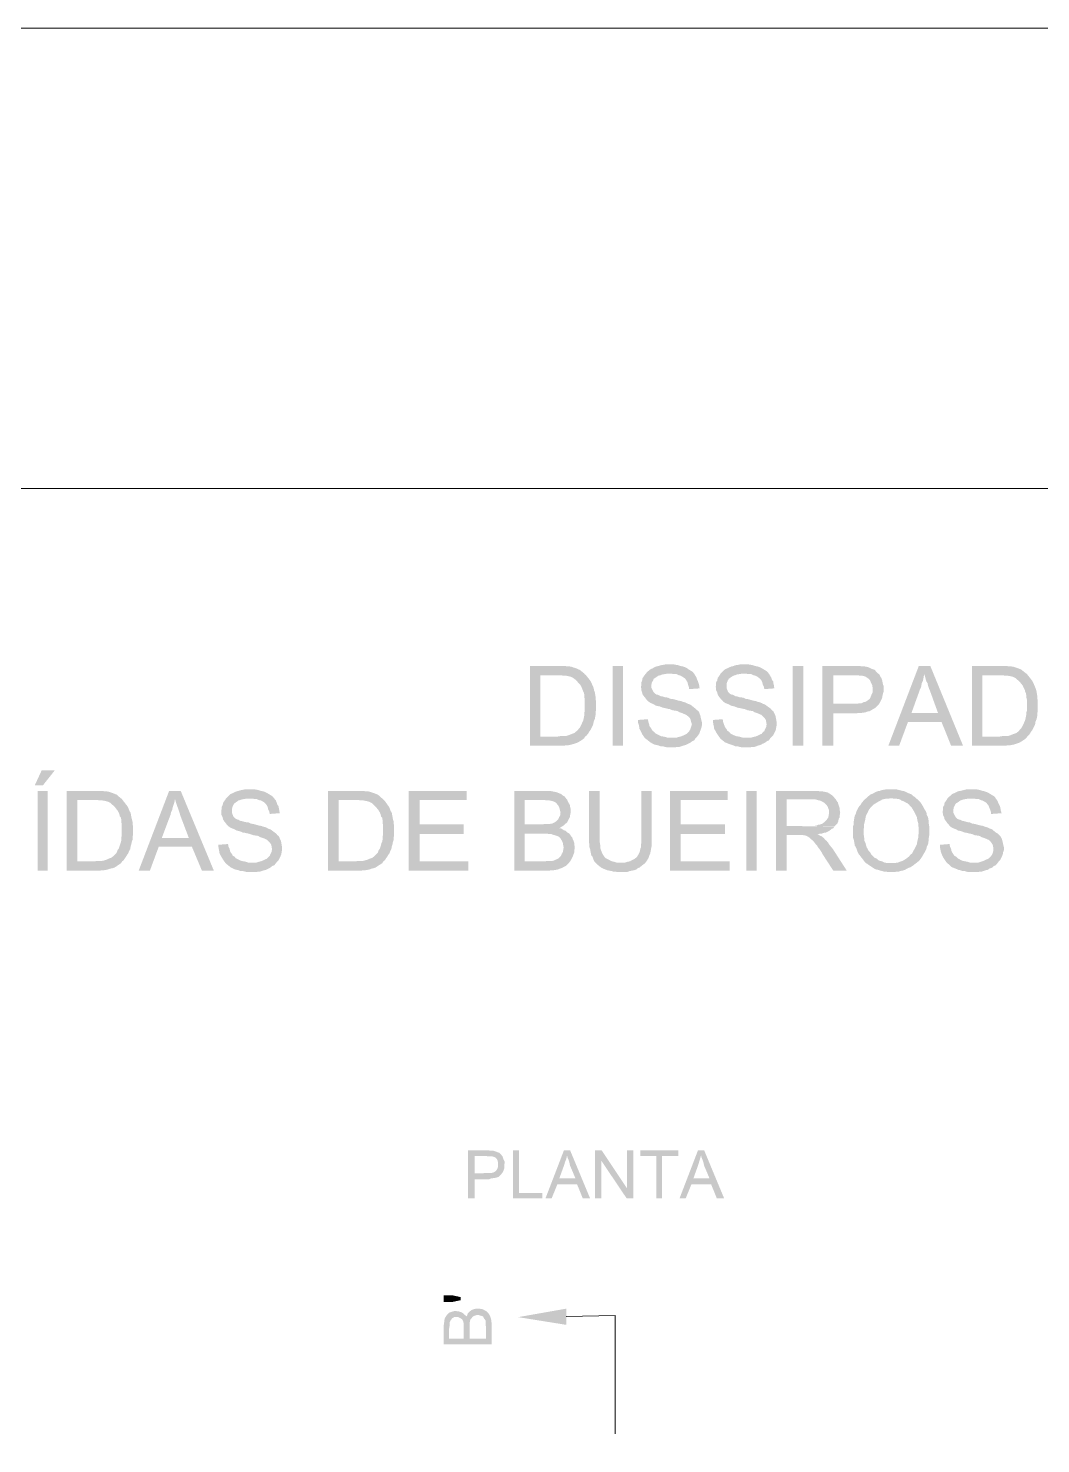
# Model space of a CAD drawing. Header units: feet. Extents: x 203667 to 205527, y 9204857 to 9205156.
# Drawn here: x 204242.97 to 204246.76, y 9205150.84 to 9205156.13 of the extents above; entities that cross this region are included whole.
import ezdxf

# ---------------------------------------------------------------- set-up
doc = ezdxf.new("R2010")
doc.units = ezdxf.units.FT
doc.header["$LTSCALE"] = 0.3
doc.header["$MEASUREMENT"] = 0
doc.layers.add('DRENAGEM a executar', color=242, linetype='Continuous', lineweight=30)

msp = doc.modelspace()

# ---------------------------------------------------------------- hatches: boundary and pattern name
at = {"layer": 'DRENAGEM a executar', "lineweight": 20}
for points in [[(204244.9468, 9205153.7469), (204244.8458, 9205153.7469), (204244.8458, 9205153.4484), (204244.9698, 9205153.4484), (204244.9785, 9205153.4498), (204244.9857, 9205153.4498), (204244.9944, 9205153.4513), (204245.0146, 9205153.457), (204245.0232, 9205153.4599), (204245.0304, 9205153.4642), (204245.0376, 9205153.4686), (204245.0477, 9205153.4758), (204245.0521, 9205153.483), (204244.8847, 9205153.483), (204244.8847, 9205153.7123), (204244.9468, 9205153.7123), (204245.0506, 9205153.7166), (204245.0463, 9205153.721), (204245.0319, 9205153.7325), (204245.0246, 9205153.7354), (204245.0189, 9205153.7383), (204245.0088, 9205153.7412), (204245.0016, 9205153.744), (204244.9929, 9205153.7455), (204244.9857, 9205153.7455), (204244.9771, 9205153.7469), (204244.9583, 9205153.7469)], [(204245.1934, 9205153.4484), (204245.1934, 9205153.7469), (204245.1545, 9205153.7469), (204245.1545, 9205153.4484)], [(204245.3665, 9205153.7527), (204245.3506, 9205153.7527), (204245.3434, 9205153.7512), (204245.3347, 9205153.7498), (204245.3261, 9205153.7469), (204245.3189, 9205153.7455), (204245.3117, 9205153.7426), (204245.3045, 9205153.7383), (204245.2972, 9205153.7354), (204245.29, 9205153.7296), (204245.2843, 9205153.7253), (204245.2799, 9205153.7195), (204245.2742, 9205153.7123), (204245.267, 9205153.7022), (204245.2655, 9205153.6936), (204245.2626, 9205153.6863), (204245.2626, 9205153.6777), (204245.2612, 9205153.669), (204245.2626, 9205153.6561), (204245.2655, 9205153.6474), (204245.267, 9205153.6402), (204245.2727, 9205153.633), (204245.2785, 9205153.6258), (204245.2828, 9205153.62), (204245.2886, 9205153.6142), (204245.2972, 9205153.6085), (204245.3045, 9205153.6056), (204245.3102, 9205153.6027), (204245.3174, 9205153.5984), (204245.3246, 9205153.5969), (204245.3319, 9205153.5955), (204245.342, 9205153.5912), (204245.3506, 9205153.5897), (204245.3621, 9205153.5868), (204245.3694, 9205153.5854), (204245.3795, 9205153.5811), (204245.391, 9205153.5796), (204245.3982, 9205153.5782), (204245.4054, 9205153.5738), (204245.4141, 9205153.571), (204245.4314, 9205153.5637), (204245.4444, 9205153.5522), (204245.4472, 9205153.545), (204245.4487, 9205153.5378), (204245.4516, 9205153.5291), (204245.4487, 9205153.519), (204245.4458, 9205153.5104), (204245.4415, 9205153.5032), (204245.4314, 9205153.4931), (204245.4256, 9205153.4902), (204245.417, 9205153.4859), (204245.4097, 9205153.483), (204245.4025, 9205153.4815), (204245.3939, 9205153.4787), (204245.3766, 9205153.4787), (204245.2756, 9205153.4772), (204245.2814, 9205153.4729), (204245.2958, 9205153.4613), (204245.3117, 9205153.4527), (204245.3189, 9205153.4513), (204245.3261, 9205153.4498), (204245.3333, 9205153.4469), (204245.342, 9205153.4469), (204245.3506, 9205153.444), (204245.3593, 9205153.4426), (204245.3881, 9205153.4426), (204245.3968, 9205153.444), (204245.404, 9205153.444), (204245.4126, 9205153.4469), (204245.4213, 9205153.4498), (204245.4285, 9205153.4513), (204245.4458, 9205153.4599), (204245.453, 9205153.4657), (204245.4602, 9205153.4686), (204245.4646, 9205153.4758), (204245.4703, 9205153.4815), (204245.4746, 9205153.4873), (204245.479, 9205153.4931), (204245.4819, 9205153.5017), (204245.4847, 9205153.5089), (204245.4876, 9205153.5176), (204245.4891, 9205153.5248), (204245.4891, 9205153.5363), (204245.4847, 9205153.5537), (204245.4833, 9205153.5609), (204245.4804, 9205153.5695), (204245.4775, 9205153.5767), (204245.4718, 9205153.5811), (204245.466, 9205153.5868), (204245.4602, 9205153.5912), (204245.453, 9205153.5969), (204245.4458, 9205153.6027), (204245.4371, 9205153.6056), (204245.4314, 9205153.6085), (204245.4256, 9205153.6113), (204245.4184, 9205153.6128), (204245.4112, 9205153.6157), (204245.4025, 9205153.6171), (204245.3924, 9205153.62), (204245.3823, 9205153.6229), (204245.3708, 9205153.6243), (204245.3621, 9205153.6287), (204245.3506, 9205153.6301), (204245.342, 9205153.633), (204245.3333, 9205153.6344), (204245.3261, 9205153.6387), (204245.3189, 9205153.6402), (204245.3146, 9205153.6431), (204245.3073, 9205153.6503), (204245.3001, 9205153.6647), (204245.3001, 9205153.6777), (204245.3016, 9205153.6849), (204245.3059, 9205153.6921), (204245.3088, 9205153.6993), (204245.316, 9205153.7037), (204245.3261, 9205153.7109), (204245.3333, 9205153.7123), (204245.3405, 9205153.7152), (204245.3578, 9205153.7181), (204245.4602, 9205153.7181), (204245.4545, 9205153.7253), (204245.4472, 9205153.7296), (204245.44, 9205153.7339), (204245.4343, 9205153.7383), (204245.4256, 9205153.7426), (204245.417, 9205153.7455), (204245.4097, 9205153.7469), (204245.4011, 9205153.7498), (204245.3939, 9205153.7512), (204245.3852, 9205153.7527), (204245.3766, 9205153.7527)], [(204245.6463, 9205153.7527), (204245.6304, 9205153.7527), (204245.6246, 9205153.7512), (204245.6145, 9205153.7498), (204245.6073, 9205153.7469), (204245.6001, 9205153.7455), (204245.5929, 9205153.7426), (204245.5843, 9205153.7383), (204245.577, 9205153.7354), (204245.5698, 9205153.7296), (204245.5597, 9205153.7195), (204245.5554, 9205153.7123), (204245.5482, 9205153.7022), (204245.5468, 9205153.6936), (204245.5424, 9205153.6863), (204245.5424, 9205153.6777), (204245.541, 9205153.669), (204245.5424, 9205153.6561), (204245.5468, 9205153.6474), (204245.5482, 9205153.6402), (204245.5525, 9205153.633), (204245.5583, 9205153.6258), (204245.5641, 9205153.62), (204245.5684, 9205153.6142), (204245.577, 9205153.6085), (204245.5843, 9205153.6056), (204245.5915, 9205153.6027), (204245.5987, 9205153.5984), (204245.6117, 9205153.5955), (204245.6218, 9205153.5912), (204245.6304, 9205153.5897), (204245.6434, 9205153.5868), (204245.6506, 9205153.5854), (204245.6607, 9205153.5811), (204245.6708, 9205153.5796), (204245.6795, 9205153.5782), (204245.6867, 9205153.5738), (204245.6953, 9205153.571), (204245.7126, 9205153.5637), (204245.717, 9205153.5594), (204245.7242, 9205153.5522), (204245.7285, 9205153.545), (204245.7299, 9205153.5378), (204245.7314, 9205153.5291), (204245.7299, 9205153.519), (204245.7256, 9205153.5104), (204245.7227, 9205153.5032), (204245.717, 9205153.4988), (204245.7126, 9205153.4931), (204245.7054, 9205153.4902), (204245.6968, 9205153.4859), (204245.6895, 9205153.483), (204245.6823, 9205153.4815), (204245.6737, 9205153.4787), (204245.6564, 9205153.4787), (204245.5569, 9205153.4772), (204245.5612, 9205153.4729), (204245.5756, 9205153.4613), (204245.5828, 9205153.4585), (204245.59, 9205153.4556), (204245.6073, 9205153.4498), (204245.6131, 9205153.4469), (204245.6218, 9205153.4469), (204245.6304, 9205153.444), (204245.6391, 9205153.4426), (204245.6694, 9205153.4426), (204245.678, 9205153.444), (204245.6852, 9205153.444), (204245.6939, 9205153.4469), (204245.7011, 9205153.4498), (204245.7083, 9205153.4513), (204245.7155, 9205153.4556), (204245.7256, 9205153.4599), (204245.7328, 9205153.4657), (204245.74, 9205153.4686), (204245.7444, 9205153.4758), (204245.7501, 9205153.4815), (204245.7559, 9205153.4873), (204245.7588, 9205153.4931), (204245.7631, 9205153.5017), (204245.766, 9205153.5089), (204245.7674, 9205153.5176), (204245.7689, 9205153.5248), (204245.7689, 9205153.5363), (204245.766, 9205153.5537), (204245.7645, 9205153.5609), (204245.7602, 9205153.5695), (204245.7573, 9205153.5767), (204245.7516, 9205153.5811), (204245.7472, 9205153.5868), (204245.7256, 9205153.6027), (204245.717, 9205153.6056), (204245.7126, 9205153.6085), (204245.7054, 9205153.6113), (204245.6982, 9205153.6128), (204245.691, 9205153.6157), (204245.6823, 9205153.6171), (204245.6722, 9205153.62), (204245.6621, 9205153.6229), (204245.652, 9205153.6243), (204245.6434, 9205153.6287), (204245.6304, 9205153.6301), (204245.6218, 9205153.633), (204245.6131, 9205153.6344), (204245.6073, 9205153.6387), (204245.6001, 9205153.6402), (204245.5944, 9205153.6431), (204245.5871, 9205153.6503), (204245.5814, 9205153.6647), (204245.5814, 9205153.6777), (204245.5828, 9205153.6849), (204245.5857, 9205153.6921), (204245.59, 9205153.6993), (204245.5958, 9205153.7037), (204245.6073, 9205153.7109), (204245.6131, 9205153.7123), (204245.6203, 9205153.7152), (204245.629, 9205153.7166), (204245.6376, 9205153.7181), (204245.74, 9205153.7181), (204245.7343, 9205153.7253), (204245.7285, 9205153.7296), (204245.7213, 9205153.7339), (204245.7141, 9205153.7383), (204245.7054, 9205153.7426), (204245.6968, 9205153.7455), (204245.6895, 9205153.7469), (204245.6809, 9205153.7498), (204245.6737, 9205153.7512), (204245.665, 9205153.7527), (204245.6564, 9205153.7527)], [(204245.8684, 9205153.4484), (204245.8684, 9205153.7469), (204245.8295, 9205153.7469), (204245.8295, 9205153.4484)], [(204246.053, 9205153.7469), (204245.9405, 9205153.7469), (204245.9405, 9205153.4484), (204245.9809, 9205153.4484), (204245.9809, 9205153.5695), (204246.0631, 9205153.5695), (204246.0746, 9205153.571), (204246.0833, 9205153.571), (204246.0934, 9205153.5724), (204246.102, 9205153.5738), (204246.1093, 9205153.5767), (204246.1179, 9205153.5782), (204246.1222, 9205153.5811), (204246.1295, 9205153.5854), (204246.1352, 9205153.5883), (204246.1395, 9205153.5912), (204246.1482, 9205153.5998), (204245.9809, 9205153.6056), (204245.9809, 9205153.7123), (204246.0573, 9205153.7123), (204246.154, 9205153.7152), (204246.1482, 9205153.7195), (204246.141, 9205153.7267), (204246.1367, 9205153.7325), (204246.1237, 9205153.7368), (204246.115, 9205153.7412), (204246.1064, 9205153.744), (204246.0977, 9205153.7455), (204246.0891, 9205153.7455), (204246.0804, 9205153.7469), (204246.0631, 9205153.7469)], [(204246.3444, 9205153.7469), (204246.3011, 9205153.7469), (204246.1871, 9205153.4484), (204246.2275, 9205153.4484), (204246.2607, 9205153.5378), (204246.3862, 9205153.5378), (204246.2737, 9205153.571), (204246.3054, 9205153.6589), (204246.3097, 9205153.6676), (204246.3112, 9205153.6762), (204246.3126, 9205153.6835), (204246.3169, 9205153.6921), (204246.3184, 9205153.7008), (204246.3198, 9205153.708), (204246.3213, 9205153.7166)], [(204246.3444, 9205153.7469), (204246.3213, 9205153.7166), (204246.3256, 9205153.7037), (204246.327, 9205153.6979), (204246.3299, 9205153.6892), (204246.3343, 9205153.682), (204246.3357, 9205153.6734), (204246.3386, 9205153.6647), (204246.3429, 9205153.6546), (204246.3732, 9205153.571), (204246.2737, 9205153.571), (204246.3862, 9205153.5378), (204246.4222, 9205153.4484), (204246.4669, 9205153.4484)], [(204246.6025, 9205153.7469), (204246.5001, 9205153.7469), (204246.5001, 9205153.4484), (204246.6242, 9205153.4484), (204246.6328, 9205153.4498), (204246.64, 9205153.4498), (204246.6487, 9205153.4513), (204246.6559, 9205153.4527), (204246.6689, 9205153.457), (204246.6775, 9205153.4599), (204246.6847, 9205153.4642), (204246.6919, 9205153.4686), (204246.702, 9205153.4758), (204246.7078, 9205153.483), (204246.5391, 9205153.483), (204246.5391, 9205153.7123), (204246.6025, 9205153.7123), (204246.7064, 9205153.7166), (204246.7006, 9205153.721), (204246.6934, 9205153.7267), (204246.6862, 9205153.7325), (204246.6804, 9205153.7354), (204246.6732, 9205153.7383), (204246.6645, 9205153.7412), (204246.6559, 9205153.744), (204246.6472, 9205153.7455), (204246.64, 9205153.7455), (204246.6314, 9205153.7469), (204246.6126, 9205153.7469)], [(204245.0506, 9205153.7166), (204244.9468, 9205153.7123), (204244.9612, 9205153.7123), (204244.9698, 9205153.7109), (204244.9785, 9205153.7109), (204244.9871, 9205153.7094), (204244.9987, 9205153.7065), (204245.0073, 9205153.7022), (204245.0131, 9205153.6979), (204245.0203, 9205153.6921), (204245.0246, 9205153.6863), (204245.0362, 9205153.6734), (204245.0391, 9205153.6662), (204245.042, 9205153.6589), (204245.0448, 9205153.6517), (204245.0477, 9205153.646), (204245.0492, 9205153.6373), (204245.0492, 9205153.6301), (204245.0506, 9205153.62), (204245.0506, 9205153.5811), (204245.0492, 9205153.5724), (204245.0492, 9205153.5637), (204245.0448, 9205153.5436), (204245.0391, 9205153.5306), (204245.0362, 9205153.5248), (204245.0319, 9205153.5162), (204245.0218, 9205153.5046), (204245.016, 9205153.5003), (204245.0117, 9205153.496), (204245.003, 9205153.4931), (204244.9958, 9205153.4902), (204244.9843, 9205153.4859), (204244.9771, 9205153.4844), (204244.9583, 9205153.4844), (204244.9496, 9205153.483), (204244.8847, 9205153.483), (204245.0521, 9205153.483), (204245.0578, 9205153.4873), (204245.0636, 9205153.4945), (204245.0665, 9205153.5003), (204245.0722, 9205153.5075), (204245.0751, 9205153.5133), (204245.0795, 9205153.5219), (204245.0823, 9205153.5291), (204245.0838, 9205153.5392), (204245.0881, 9205153.5479), (204245.0896, 9205153.5565), (204245.091, 9205153.5637), (204245.091, 9205153.5724), (204245.0924, 9205153.5811), (204245.0924, 9205153.6157), (204245.091, 9205153.6243), (204245.091, 9205153.6315), (204245.0896, 9205153.6402), (204245.0881, 9205153.6488), (204245.0852, 9205153.6561), (204245.0838, 9205153.6647), (204245.0809, 9205153.6719), (204245.0722, 9205153.6907), (204245.0621, 9205153.7037), (204245.0564, 9205153.7109)], [(204245.4602, 9205153.7181), (204245.3679, 9205153.7181), (204245.3766, 9205153.7181), (204245.3852, 9205153.7166), (204245.3939, 9205153.7166), (204245.4025, 9205153.7123), (204245.4097, 9205153.7109), (204245.4141, 9205153.708), (204245.4213, 9205153.7037), (204245.4271, 9205153.6993), (204245.4314, 9205153.6921), (204245.4357, 9205153.6849), (204245.4371, 9205153.6777), (204245.44, 9205153.669), (204245.4415, 9205153.6604), (204245.4804, 9205153.6633), (204245.479, 9205153.6734), (204245.4775, 9205153.6806), (204245.4746, 9205153.6892), (204245.4718, 9205153.695), (204245.4689, 9205153.7037), (204245.4646, 9205153.7109)], [(204245.74, 9205153.7181), (204245.6477, 9205153.7181), (204245.6564, 9205153.7181), (204245.665, 9205153.7166), (204245.6737, 9205153.7166), (204245.6823, 9205153.7123), (204245.6895, 9205153.7109), (204245.6953, 9205153.708), (204245.7011, 9205153.7037), (204245.7069, 9205153.6993), (204245.7126, 9205153.6921), (204245.7155, 9205153.6849), (204245.717, 9205153.6777), (204245.7213, 9205153.669), (204245.7227, 9205153.6604), (204245.7602, 9205153.6633), (204245.7588, 9205153.6734), (204245.7573, 9205153.6806), (204245.7559, 9205153.6892), (204245.7516, 9205153.695), (204245.7487, 9205153.7037), (204245.7444, 9205153.7109)], [(204246.154, 9205153.7152), (204246.0573, 9205153.7123), (204246.0718, 9205153.7123), (204246.0804, 9205153.7109), (204246.0876, 9205153.7109), (204246.1006, 9205153.708), (204246.1064, 9205153.7037), (204246.1136, 9205153.6993), (204246.1194, 9205153.6921), (204246.1222, 9205153.6849), (204246.1266, 9205153.6762), (204246.128, 9205153.6676), (204246.128, 9205153.6474), (204246.1237, 9205153.6387), (204246.1208, 9205153.6315), (204246.1179, 9205153.6243), (204246.1121, 9205153.62), (204246.1064, 9205153.6157), (204246.1006, 9205153.6128), (204246.0934, 9205153.6113), (204246.0862, 9205153.607), (204246.0775, 9205153.607), (204246.0674, 9205153.6056), (204245.9809, 9205153.6056), (204246.1482, 9205153.5998), (204246.154, 9205153.607), (204246.1612, 9205153.6214), (204246.1641, 9205153.6287), (204246.1655, 9205153.6373), (204246.167, 9205153.6431), (204246.1698, 9205153.6517), (204246.1698, 9205153.6719), (204246.167, 9205153.6777), (204246.1655, 9205153.6863), (204246.1641, 9205153.6936), (204246.1612, 9205153.7022), (204246.1569, 9205153.708)], [(204246.7064, 9205153.7166), (204246.6025, 9205153.7123), (204246.6155, 9205153.7123), (204246.6242, 9205153.7109), (204246.6328, 9205153.7109), (204246.6415, 9205153.7094), (204246.6544, 9205153.7065), (204246.6631, 9205153.7022), (204246.6674, 9205153.6979), (204246.6746, 9205153.6921), (204246.6804, 9205153.6863), (204246.6905, 9205153.6734), (204246.6934, 9205153.6662), (204246.6977, 9205153.6589), (204246.6992, 9205153.6517), (204246.702, 9205153.646), (204246.7035, 9205153.6373), (204246.7035, 9205153.6301), (204246.7064, 9205153.62), (204246.7064, 9205153.5811), (204246.7035, 9205153.5724), (204246.7035, 9205153.5637), (204246.6992, 9205153.5436), (204246.6934, 9205153.5306), (204246.6905, 9205153.5248), (204246.6862, 9205153.5162), (204246.6761, 9205153.5046), (204246.6718, 9205153.5003), (204246.666, 9205153.496), (204246.6573, 9205153.4931), (204246.6501, 9205153.4902), (204246.6386, 9205153.4859), (204246.6314, 9205153.4844), (204246.6126, 9205153.4844), (204246.604, 9205153.483), (204246.5391, 9205153.483), (204246.7078, 9205153.483), (204246.7121, 9205153.4873), (204246.7179, 9205153.4945), (204246.7208, 9205153.5003), (204246.7266, 9205153.5075), (204246.7294, 9205153.5133), (204246.7338, 9205153.5219), (204246.7367, 9205153.5291), (204246.7381, 9205153.5392), (204246.7424, 9205153.5479), (204246.7439, 9205153.5565), (204246.7453, 9205153.5637), (204246.7453, 9205153.5724), (204246.7468, 9205153.5811), (204246.7468, 9205153.6157), (204246.7453, 9205153.6243), (204246.7453, 9205153.6315), (204246.7439, 9205153.6402), (204246.7424, 9205153.6488), (204246.741, 9205153.6561), (204246.7381, 9205153.6647), (204246.7352, 9205153.6719), (204246.7266, 9205153.6907), (204246.7165, 9205153.7037), (204246.7107, 9205153.7109)], [(204245.2871, 9205153.5479), (204245.2496, 9205153.545), (204245.2496, 9205153.5363), (204245.2525, 9205153.5277), (204245.254, 9205153.5205), (204245.2554, 9205153.5118), (204245.2626, 9205153.4988), (204245.2655, 9205153.4916), (204245.2756, 9205153.4772), (204245.3766, 9205153.4787), (204245.3607, 9205153.4787), (204245.3521, 9205153.4815), (204245.3448, 9205153.483), (204245.3362, 9205153.4844), (204245.3304, 9205153.4873), (204245.316, 9205153.4945), (204245.3102, 9205153.5003), (204245.3045, 9205153.5046), (204245.2972, 9205153.5162), (204245.2929, 9205153.5219), (204245.2915, 9205153.5291), (204245.2886, 9205153.5378)], [(204245.567, 9205153.5479), (204245.5309, 9205153.545), (204245.5309, 9205153.5363), (204245.5323, 9205153.5277), (204245.5338, 9205153.5205), (204245.5352, 9205153.5118), (204245.5395, 9205153.5046), (204245.5424, 9205153.4988), (204245.5468, 9205153.4916), (204245.5569, 9205153.4772), (204245.6564, 9205153.4787), (204245.642, 9205153.4787), (204245.6333, 9205153.4815), (204245.6261, 9205153.483), (204245.6174, 9205153.4844), (204245.6102, 9205153.4873), (204245.5958, 9205153.4945), (204245.5915, 9205153.5003), (204245.5843, 9205153.5046), (204245.5814, 9205153.5104), (204245.577, 9205153.5162), (204245.5742, 9205153.5219), (204245.5713, 9205153.5291), (204245.5684, 9205153.5378)], [(204243.066, 9205153.3561), (204243.017, 9205153.3561), (204242.991, 9205153.2998), (204243.0213, 9205153.2998)], [(204243.04, 9205152.9811), (204243.04, 9205153.2796), (204243.0025, 9205153.2796), (204243.0025, 9205152.9811)], [(204243.2131, 9205153.2796), (204243.1107, 9205153.2796), (204243.1107, 9205152.9811), (204243.2348, 9205152.9811), (204243.2449, 9205152.9825), (204243.2506, 9205152.9825), (204243.2593, 9205152.9839), (204243.2737, 9205152.9883), (204243.2809, 9205152.9897), (204243.2896, 9205152.9926), (204243.2968, 9205152.9969), (204243.3025, 9205153.0013), (204243.3141, 9205153.0085), (204243.3184, 9205153.0157), (204243.1511, 9205153.0157), (204243.1511, 9205153.245), (204243.2131, 9205153.245), (204243.317, 9205153.2493), (204243.3112, 9205153.2537), (204243.2982, 9205153.2652), (204243.2838, 9205153.271), (204243.2751, 9205153.2738), (204243.2665, 9205153.2767), (204243.2578, 9205153.2782), (204243.2506, 9205153.2782), (204243.242, 9205153.2796), (204243.2232, 9205153.2796)], [(204243.5376, 9205153.2796), (204243.4944, 9205153.2796), (204243.3804, 9205152.9811), (204243.4223, 9205152.9811), (204243.4554, 9205153.0705), (204243.5795, 9205153.0705), (204243.467, 9205153.1037), (204243.5001, 9205153.1916), (204243.5016, 9205153.2003), (204243.5059, 9205153.2089), (204243.5073, 9205153.2162), (204243.5102, 9205153.2248), (204243.5131, 9205153.2335), (204243.5146, 9205153.2407), (204243.516, 9205153.2493)], [(204243.5376, 9205153.2796), (204243.516, 9205153.2493), (204243.5218, 9205153.2306), (204243.5247, 9205153.2219), (204243.5275, 9205153.2147), (204243.5304, 9205153.2061), (204243.5333, 9205153.1974), (204243.5362, 9205153.1873), (204243.5679, 9205153.1037), (204243.467, 9205153.1037), (204243.5795, 9205153.0705), (204243.617, 9205152.9811), (204243.6617, 9205152.9811)], [(204243.7944, 9205153.2854), (204243.7785, 9205153.2854), (204243.7727, 9205153.2839), (204243.7641, 9205153.2825), (204243.754, 9205153.2796), (204243.7482, 9205153.2782), (204243.741, 9205153.2753), (204243.7323, 9205153.271), (204243.7251, 9205153.2681), (204243.7179, 9205153.2623), (204243.7078, 9205153.2522), (204243.7035, 9205153.245), (204243.6963, 9205153.2349), (204243.6948, 9205153.2263), (204243.6905, 9205153.219), (204243.6905, 9205153.2104), (204243.6891, 9205153.2017), (204243.6905, 9205153.1888), (204243.6948, 9205153.1801), (204243.6963, 9205153.1729), (204243.7006, 9205153.1657), (204243.7064, 9205153.1585), (204243.7107, 9205153.1527), (204243.7165, 9205153.1469), (204243.7251, 9205153.1412), (204243.7323, 9205153.1383), (204243.7396, 9205153.1354), (204243.7468, 9205153.1311), (204243.7598, 9205153.1282), (204243.7698, 9205153.1238), (204243.7785, 9205153.1224), (204243.7915, 9205153.1195), (204243.7973, 9205153.1181), (204243.8088, 9205153.1138), (204243.8189, 9205153.1123), (204243.8275, 9205153.1109), (204243.8348, 9205153.1065), (204243.8434, 9205153.1037), (204243.8521, 9205153.1008), (204243.8607, 9205153.0964), (204243.865, 9205153.0921), (204243.8723, 9205153.0849), (204243.8766, 9205153.0777), (204243.878, 9205153.0705), (204243.8795, 9205153.0618), (204243.878, 9205153.0517), (204243.8737, 9205153.0431), (204243.8708, 9205153.0359), (204243.8607, 9205153.0258), (204243.8535, 9205153.0229), (204243.8448, 9205153.0186), (204243.8376, 9205153.0157), (204243.8304, 9205153.0142), (204243.8218, 9205153.0113), (204243.8045, 9205153.0113), (204243.7049, 9205153.0099), (204243.7093, 9205153.0056), (204243.7165, 9205152.9998), (204243.7237, 9205152.994), (204243.741, 9205152.9854), (204243.754, 9205152.9825), (204243.7612, 9205152.9796), (204243.7698, 9205152.9796), (204243.7872, 9205152.9753), (204243.8174, 9205152.9753), (204243.8261, 9205152.9767), (204243.8333, 9205152.9767), (204243.8405, 9205152.9796), (204243.8506, 9205152.9825), (204243.8564, 9205152.9839), (204243.8737, 9205152.9926), (204243.8809, 9205152.9984), (204243.8881, 9205153.0013), (204243.8939, 9205153.0085), (204243.8982, 9205153.0142), (204243.904, 9205153.02), (204243.9069, 9205153.0258), (204243.9112, 9205153.0344), (204243.9141, 9205153.0416), (204243.9155, 9205153.0503), (204243.917, 9205153.0575), (204243.917, 9205153.069), (204243.9141, 9205153.0863), (204243.9126, 9205153.0936), (204243.9083, 9205153.1022), (204243.9054, 9205153.1094), (204243.8997, 9205153.1138), (204243.8953, 9205153.1195), (204243.8737, 9205153.1354), (204243.865, 9205153.1383), (204243.8607, 9205153.1412), (204243.8535, 9205153.144), (204243.8463, 9205153.1455), (204243.8391, 9205153.1484), (204243.8304, 9205153.1498), (204243.8203, 9205153.1527), (204243.8102, 9205153.1556), (204243.8001, 9205153.157), (204243.7915, 9205153.1613), (204243.7785, 9205153.1628), (204243.7698, 9205153.1657), (204243.7612, 9205153.1671), (204243.754, 9205153.1714), (204243.7482, 9205153.1729), (204243.7424, 9205153.1758), (204243.7352, 9205153.183), (204243.7323, 9205153.1902), (204243.7295, 9205153.1974), (204243.7295, 9205153.2104), (204243.7309, 9205153.2176), (204243.7338, 9205153.2248), (204243.7381, 9205153.232), (204243.7439, 9205153.2363), (204243.754, 9205153.2436), (204243.7684, 9205153.2479), (204243.7771, 9205153.2493), (204243.7857, 9205153.2508), (204243.8881, 9205153.2508), (204243.8823, 9205153.258), (204243.8766, 9205153.2623), (204243.8694, 9205153.2666), (204243.8622, 9205153.271), (204243.8535, 9205153.2753), (204243.8448, 9205153.2782), (204243.8376, 9205153.2796), (204243.829, 9205153.2825), (204243.8218, 9205153.2839), (204243.8131, 9205153.2854), (204243.8045, 9205153.2854)], [(204243.8881, 9205153.2508), (204243.7958, 9205153.2508), (204243.8045, 9205153.2508), (204243.8131, 9205153.2493), (204243.8218, 9205153.2493), (204243.8304, 9205153.245), (204243.8376, 9205153.2436), (204243.8434, 9205153.2407), (204243.8506, 9205153.2363), (204243.8549, 9205153.232), (204243.8607, 9205153.2248), (204243.8636, 9205153.2176), (204243.865, 9205153.2104), (204243.8694, 9205153.2017), (204243.8708, 9205153.1931), (204243.9083, 9205153.196), (204243.9069, 9205153.2061), (204243.9054, 9205153.2133), (204243.904, 9205153.2219), (204243.8997, 9205153.2277), (204243.8968, 9205153.2363), (204243.8939, 9205153.2436)], [(204244.191, 9205153.2796), (204244.0886, 9205153.2796), (204244.0886, 9205152.9811), (204244.2141, 9205152.9811), (204244.2227, 9205152.9825), (204244.2285, 9205152.9825), (204244.2372, 9205152.9839), (204244.2444, 9205152.9854), (204244.2516, 9205152.9883), (204244.2588, 9205152.9897), (204244.2674, 9205152.9926), (204244.2732, 9205152.9969), (204244.2804, 9205153.0013), (204244.292, 9205153.0085), (204244.2963, 9205153.0157), (204244.129, 9205153.0157), (204244.129, 9205153.245), (204244.191, 9205153.245), (204244.2948, 9205153.2493), (204244.2891, 9205153.2537), (204244.2833, 9205153.2594), (204244.2761, 9205153.2652), (204244.2617, 9205153.271), (204244.253, 9205153.2738), (204244.2444, 9205153.2767), (204244.2357, 9205153.2782), (204244.2285, 9205153.2782), (204244.2198, 9205153.2796), (204244.2011, 9205153.2796)], [(204244.6078, 9205153.2796), (204244.3915, 9205153.2796), (204244.3915, 9205152.9811), (204244.615, 9205152.9811), (204244.615, 9205153.0157), (204244.4319, 9205153.0157), (204244.4319, 9205153.1181), (204244.5977, 9205153.1181), (204244.5977, 9205153.1541), (204244.4319, 9205153.1541), (204244.4319, 9205153.245), (204244.6078, 9205153.245)], [(204244.8992, 9205153.2796), (204244.7867, 9205153.2796), (204244.7867, 9205152.9811), (204244.9179, 9205152.9811), (204244.9266, 9205152.9825), (204244.9338, 9205152.9825), (204244.9424, 9205152.9839), (204244.9496, 9205152.9854), (204244.9684, 9205152.9926), (204244.9756, 9205152.9969), (204244.9814, 9205152.9998), (204244.9886, 9205153.007), (204244.9944, 9205153.0142), (204244.8256, 9205153.0157), (204244.8256, 9205153.1195), (204244.9929, 9205153.1195), (204244.9857, 9205153.1238), (204244.9799, 9205153.1296), (204244.9713, 9205153.1325), (204244.9641, 9205153.1383), (204244.9554, 9205153.1397), (204244.9641, 9205153.1455), (204244.9713, 9205153.1498), (204244.8256, 9205153.1541), (204244.8256, 9205153.245), (204244.9857, 9205153.245), (204244.9799, 9205153.2522), (204244.9756, 9205153.258), (204244.9684, 9205153.2623), (204244.9612, 9205153.2681), (204244.954, 9205153.271), (204244.9424, 9205153.2753), (204244.9338, 9205153.2767), (204244.9266, 9205153.2782), (204244.9179, 9205153.2796), (204244.9078, 9205153.2796)], [(204245.1069, 9205153.2796), (204245.0665, 9205153.2796), (204245.0665, 9205153.0863), (204245.0679, 9205153.0777), (204245.0679, 9205153.069), (204245.0708, 9205153.0604), (204245.0722, 9205153.0517), (204245.0751, 9205153.0373), (204245.0795, 9205153.033), (204245.0823, 9205153.0243), (204245.0852, 9205153.0171), (204245.091, 9205153.0099), (204245.1819, 9205153.0113), (204245.1689, 9205153.0113), (204245.1602, 9205153.0142), (204245.153, 9205153.0157), (204245.1458, 9205153.0186), (204245.1386, 9205153.0229), (204245.1271, 9205153.0287), (204245.117, 9205153.0431), (204245.1141, 9205153.0503), (204245.1097, 9205153.0618), (204245.1083, 9205153.069), (204245.1083, 9205153.0777), (204245.1069, 9205153.0863), (204245.1069, 9205153.1065)], [(204245.3016, 9205153.2796), (204245.2626, 9205153.2796), (204245.2626, 9205153.0878), (204245.2612, 9205153.0791), (204245.2612, 9205153.069), (204245.2583, 9205153.0618), (204245.2569, 9205153.0532), (204245.254, 9205153.046), (204245.2453, 9205153.0315), (204245.2381, 9205153.0258), (204245.2323, 9205153.0229), (204245.2194, 9205153.0157), (204245.2107, 9205153.0142), (204245.2021, 9205153.0113), (204245.1819, 9205153.0113), (204245.091, 9205153.0099), (204245.0953, 9205153.0056), (204245.1025, 9205152.9998), (204245.1097, 9205152.994), (204245.117, 9205152.9897), (204245.1271, 9205152.9854), (204245.1343, 9205152.9825), (204245.1415, 9205152.9811), (204245.1501, 9205152.9796), (204245.1588, 9205152.9767), (204245.1674, 9205152.9767), (204245.1761, 9205152.9753), (204245.2021, 9205152.9753), (204245.2121, 9205152.9767), (204245.2194, 9205152.9796), (204245.228, 9205152.9811), (204245.2352, 9205152.9825), (204245.2439, 9205152.9854), (204245.2482, 9205152.9897), (204245.2554, 9205152.9926), (204245.2756, 9205153.0085), (204245.2814, 9205153.0157), (204245.2843, 9205153.02), (204245.2886, 9205153.0272), (204245.2915, 9205153.0359), (204245.2958, 9205153.046), (204245.2972, 9205153.0532), (204245.2987, 9205153.0618), (204245.3001, 9205153.069), (204245.3016, 9205153.0777), (204245.3016, 9205153.1065)], [(204245.5857, 9205153.2796), (204245.3694, 9205153.2796), (204245.3694, 9205152.9811), (204245.5929, 9205152.9811), (204245.5929, 9205153.0157), (204245.4097, 9205153.0157), (204245.4097, 9205153.1181), (204245.5756, 9205153.1181), (204245.5756, 9205153.1541), (204245.4097, 9205153.1541), (204245.4097, 9205153.245), (204245.5857, 9205153.245)], [(204245.6939, 9205152.9811), (204245.6939, 9205153.2796), (204245.6549, 9205153.2796), (204245.6549, 9205152.9811)], [(204245.8987, 9205153.2796), (204245.766, 9205153.2796), (204245.766, 9205152.9811), (204245.8064, 9205152.9811), (204245.8064, 9205153.1138), (204245.8525, 9205153.1138), (204245.9218, 9205153.1181), (204245.9376, 9205153.1195), (204245.9463, 9205153.1224), (204245.9535, 9205153.1238), (204245.9621, 9205153.1282), (204245.9679, 9205153.1311), (204245.9737, 9205153.1368), (204245.9809, 9205153.1397), (204245.9852, 9205153.1455), (204245.8064, 9205153.1484), (204245.8064, 9205153.2479), (204245.9016, 9205153.2479), (204245.9852, 9205153.2537), (204245.9809, 9205153.2594), (204245.9737, 9205153.2652), (204245.9665, 9205153.2695), (204245.9593, 9205153.2738), (204245.9376, 9205153.2782), (204245.929, 9205153.2782), (204245.9189, 9205153.2796), (204245.9102, 9205153.2796)], [(204245.9852, 9205153.2537), (204245.9016, 9205153.2479), (204245.9131, 9205153.2479), (204245.9232, 9205153.245), (204245.9304, 9205153.2436), (204245.9376, 9205153.2407), (204245.9448, 9205153.2363), (204245.9492, 9205153.2335), (204245.9549, 9205153.2277), (204245.9593, 9205153.2219), (204245.9621, 9205153.2147), (204245.965, 9205153.2075), (204245.965, 9205153.196), (204245.9636, 9205153.1873), (204245.9621, 9205153.1801), (204245.9564, 9205153.1714), (204245.9477, 9205153.1628), (204245.9405, 9205153.157), (204245.9333, 9205153.1541), (204245.9246, 9205153.1527), (204245.9189, 9205153.1498), (204245.9102, 9205153.1484), (204245.8064, 9205153.1484), (204245.9852, 9205153.1469), (204245.991, 9205153.1527), (204245.9968, 9205153.1585), (204245.9996, 9205153.1657), (204246.0011, 9205153.1743), (204246.0054, 9205153.1815), (204246.0054, 9205153.1902), (204246.0069, 9205153.1988), (204246.0054, 9205153.2061), (204246.0054, 9205153.2133), (204246.0025, 9205153.2219), (204245.9996, 9205153.2306), (204245.9982, 9205153.2363), (204245.9924, 9205153.2436), (204245.991, 9205153.2479)], [(204246.1064, 9205153.2537), (204246.1006, 9205153.2493), (204246.0948, 9205153.2436), (204246.0876, 9205153.2349), (204246.0833, 9205153.2277), (204246.079, 9205153.2234), (204246.0746, 9205153.2162), (204246.0674, 9205153.2017), (204246.066, 9205153.196), (204246.0617, 9205153.1873), (204246.0602, 9205153.1801), (204246.0588, 9205153.1714), (204246.0573, 9205153.1628), (204246.0573, 9205153.1541), (204246.0545, 9205153.1455), (204246.0545, 9205153.1065), (204246.0573, 9205153.0979), (204246.0588, 9205153.0921), (204246.0617, 9205153.0748), (204246.066, 9205153.0676), (204246.0689, 9205153.0604), (204246.0718, 9205153.0517), (204246.0761, 9205153.0431), (204246.092, 9205153.0229), (204246.0963, 9205153.0171), (204246.102, 9205153.0099), (204246.1093, 9205153.0056), (204246.115, 9205153.0013), (204246.1222, 9205152.9969), (204246.1323, 9205152.9897), (204246.141, 9205152.9854), (204246.1482, 9205152.9839), (204246.1569, 9205152.9811), (204246.1641, 9205152.9796), (204246.1727, 9205152.9767), (204246.1814, 9205152.9767), (204246.19, 9205152.9753), (204246.2073, 9205152.9753), (204246.216, 9205152.9767), (204246.2246, 9205152.9767), (204246.2319, 9205152.9796), (204246.2405, 9205152.9811), (204246.2492, 9205152.9839), (204246.2621, 9205152.9912), (204246.2708, 9205152.994), (204246.2794, 9205152.9998), (204246.2867, 9205153.0056), (204246.2924, 9205153.0099), (204246.1799, 9205153.0099), (204246.1727, 9205153.0113), (204246.1641, 9205153.0157), (204246.1569, 9205153.0171), (204246.1496, 9205153.02), (204246.1439, 9205153.0258), (204246.1367, 9205153.0287), (204246.1222, 9205153.0431), (204246.1194, 9205153.0488), (204246.1136, 9205153.0546), (204246.1107, 9205153.0604), (204246.1064, 9205153.0676), (204246.1035, 9205153.0763), (204246.102, 9205153.0835), (204246.0977, 9205153.0921), (204246.0977, 9205153.0979), (204246.0963, 9205153.1065), (204246.0948, 9205153.1181), (204246.0948, 9205153.1354), (204246.0963, 9205153.1455), (204246.0963, 9205153.1541), (204246.1006, 9205153.1714), (204246.102, 9205153.1801), (204246.1035, 9205153.1873), (204246.1064, 9205153.1931), (204246.1107, 9205153.2003), (204246.1136, 9205153.2075), (204246.1208, 9205153.2176), (204246.1266, 9205153.2234), (204246.1309, 9205153.2277), (204246.1381, 9205153.232), (204246.1453, 9205153.2363), (204246.1525, 9205153.2407), (204246.1583, 9205153.2436), (204246.1655, 9205153.2479), (204246.1742, 9205153.2493), (204246.1814, 9205153.2508), (204246.19, 9205153.2508), (204246.1987, 9205153.2522)], [(204246.1987, 9205153.2854), (204246.1799, 9205153.2854), (204246.1626, 9205153.2825), (204246.1554, 9205153.2796), (204246.1468, 9205153.2782), (204246.1395, 9205153.2753), (204246.1323, 9205153.271), (204246.1194, 9205153.2652), (204246.1121, 9205153.2594), (204246.1064, 9205153.2537), (204246.1987, 9205153.2522), (204246.2059, 9205153.2508), (204246.2145, 9205153.2508), (204246.2218, 9205153.2493), (204246.2304, 9205153.2479), (204246.2362, 9205153.2436), (204246.2448, 9205153.2407), (204246.252, 9205153.2363), (204246.2578, 9205153.2335), (204246.265, 9205153.2277), (204246.2694, 9205153.2219), (204246.2751, 9205153.2162), (204246.2794, 9205153.2089), (204246.2838, 9205153.2017), (204246.2881, 9205153.1931), (204246.2939, 9205153.1815), (204246.2953, 9205153.1729), (204246.2968, 9205153.1657), (204246.2996, 9205153.157), (204246.2996, 9205153.1484), (204246.3011, 9205153.1397), (204246.3011, 9205153.1224), (204246.2996, 9205153.1138), (204246.2996, 9205153.1051), (204246.2968, 9205153.0964), (204246.2953, 9205153.0878), (204246.2939, 9205153.0791), (204246.2794, 9205153.0517), (204246.2766, 9205153.046), (204246.2694, 9205153.0402), (204246.265, 9205153.0344), (204246.2578, 9205153.0287), (204246.252, 9205153.0243), (204246.2448, 9205153.02), (204246.2391, 9205153.0171), (204246.2304, 9205153.0142), (204246.2232, 9205153.0113), (204246.2145, 9205153.0099), (204246.1972, 9205153.0099), (204246.2924, 9205153.0099), (204246.2996, 9205153.0157), (204246.304, 9205153.02), (204246.3097, 9205153.0272), (204246.3141, 9205153.0344), (204246.3184, 9205153.0416), (204246.3227, 9205153.0488), (204246.327, 9205153.0575), (204246.3299, 9205153.0633), (204246.3314, 9205153.0719), (204246.3357, 9205153.0791), (204246.3371, 9205153.0878), (204246.3386, 9205153.0964), (204246.3386, 9205153.1037), (204246.34, 9205153.1123), (204246.34, 9205153.1484), (204246.3386, 9205153.157), (204246.3386, 9205153.1642), (204246.3357, 9205153.1815), (204246.3314, 9205153.1888), (204246.3299, 9205153.1974), (204246.327, 9205153.2046), (204246.3227, 9205153.2104), (204246.3184, 9205153.219), (204246.3141, 9205153.2263), (204246.3097, 9205153.2335), (204246.304, 9205153.2407), (204246.2996, 9205153.245), (204246.2924, 9205153.2508), (204246.2867, 9205153.2565), (204246.2794, 9205153.2609), (204246.2737, 9205153.2666), (204246.2621, 9205153.271), (204246.2535, 9205153.2753), (204246.2477, 9205153.2782), (204246.2405, 9205153.2796), (204246.2232, 9205153.2839), (204246.216, 9205153.2854), (204246.2073, 9205153.2854)], [(204246.4958, 9205153.2854), (204246.4814, 9205153.2854), (204246.4742, 9205153.2839), (204246.4569, 9205153.2796), (204246.4496, 9205153.2782), (204246.4424, 9205153.2753), (204246.4338, 9205153.271), (204246.4266, 9205153.2681), (204246.4208, 9205153.2623), (204246.415, 9205153.258), (204246.4093, 9205153.2522), (204246.4049, 9205153.245), (204246.3977, 9205153.2349), (204246.3963, 9205153.2263), (204246.3919, 9205153.219), (204246.3919, 9205153.2104), (204246.3905, 9205153.2017), (204246.3919, 9205153.1888), (204246.3963, 9205153.1801), (204246.3977, 9205153.1729), (204246.4035, 9205153.1657), (204246.4078, 9205153.1585), (204246.4136, 9205153.1527), (204246.4179, 9205153.1469), (204246.4266, 9205153.1412), (204246.4338, 9205153.1383), (204246.441, 9205153.1354), (204246.4482, 9205153.1311), (204246.4554, 9205153.1296), (204246.4612, 9205153.1282), (204246.4727, 9205153.1238), (204246.4814, 9205153.1224), (204246.4929, 9205153.1195), (204246.5001, 9205153.1181), (204246.5102, 9205153.1138), (204246.5203, 9205153.1123), (204246.529, 9205153.1109), (204246.5362, 9205153.1065), (204246.5448, 9205153.1037), (204246.5621, 9205153.0964), (204246.5679, 9205153.0921), (204246.5722, 9205153.0863), (204246.578, 9205153.0777), (204246.5794, 9205153.0705), (204246.5809, 9205153.0618), (204246.5794, 9205153.0517), (204246.5766, 9205153.0431), (204246.5722, 9205153.0359), (204246.5679, 9205153.0315), (204246.5621, 9205153.0258), (204246.5549, 9205153.0229), (204246.5463, 9205153.0186), (204246.5391, 9205153.0157), (204246.5333, 9205153.0142), (204246.5246, 9205153.0113), (204246.5073, 9205153.0113), (204246.4064, 9205153.0099), (204246.4121, 9205153.0056), (204246.4179, 9205152.9998), (204246.4251, 9205152.994), (204246.4323, 9205152.9912), (204246.4395, 9205152.9883), (204246.4496, 9205152.9839), (204246.4569, 9205152.9825), (204246.4641, 9205152.9796), (204246.4727, 9205152.9796), (204246.4814, 9205152.9767), (204246.49, 9205152.9753), (204246.5189, 9205152.9753), (204246.5275, 9205152.9767), (204246.5347, 9205152.9767), (204246.5434, 9205152.9796), (204246.552, 9205152.9825), (204246.5593, 9205152.9839), (204246.565, 9205152.9883), (204246.5766, 9205152.9926), (204246.5823, 9205152.9984), (204246.5895, 9205153.0013), (204246.5953, 9205153.0085), (204246.5996, 9205153.0142), (204246.6054, 9205153.02), (204246.6083, 9205153.0258), (204246.6126, 9205153.0344), (204246.6155, 9205153.0416), (204246.6169, 9205153.0503), (204246.6198, 9205153.0575), (204246.6198, 9205153.069), (204246.6155, 9205153.0863), (204246.6141, 9205153.0936), (204246.6112, 9205153.1022), (204246.6069, 9205153.1094), (204246.6025, 9205153.1138), (204246.5968, 9205153.1195), (204246.5895, 9205153.1238), (204246.5823, 9205153.1296), (204246.5766, 9205153.1354), (204246.5679, 9205153.1383), (204246.5621, 9205153.1412), (204246.5549, 9205153.144), (204246.5477, 9205153.1455), (204246.5419, 9205153.1484), (204246.5333, 9205153.1498), (204246.5218, 9205153.1527), (204246.5117, 9205153.1556), (204246.5016, 9205153.157), (204246.4929, 9205153.1613), (204246.4814, 9205153.1628), (204246.4727, 9205153.1657), (204246.4641, 9205153.1671), (204246.4569, 9205153.1714), (204246.4496, 9205153.1729), (204246.4439, 9205153.1758), (204246.4381, 9205153.183), (204246.4309, 9205153.1974), (204246.4309, 9205153.2104), (204246.4323, 9205153.2176), (204246.4395, 9205153.232), (204246.4468, 9205153.2363), (204246.4569, 9205153.2436), (204246.4698, 9205153.2479), (204246.4785, 9205153.2493), (204246.4871, 9205153.2508), (204246.5895, 9205153.2508), (204246.5852, 9205153.258), (204246.578, 9205153.2623), (204246.5708, 9205153.2666), (204246.5636, 9205153.271), (204246.5549, 9205153.2753), (204246.5463, 9205153.2782), (204246.5391, 9205153.2796), (204246.5304, 9205153.2825), (204246.5246, 9205153.2839), (204246.516, 9205153.2854), (204246.5073, 9205153.2854)], [(204246.5895, 9205153.2508), (204246.4987, 9205153.2508), (204246.5073, 9205153.2508), (204246.516, 9205153.2493), (204246.5246, 9205153.2493), (204246.5333, 9205153.245), (204246.5391, 9205153.2436), (204246.5448, 9205153.2407), (204246.552, 9205153.2363), (204246.5564, 9205153.232), (204246.5621, 9205153.2248), (204246.565, 9205153.2176), (204246.5679, 9205153.2104), (204246.5708, 9205153.2017), (204246.5722, 9205153.1931), (204246.6112, 9205153.196), (204246.6083, 9205153.2061), (204246.6069, 9205153.2133), (204246.6054, 9205153.2219), (204246.6025, 9205153.2277), (204246.5982, 9205153.2363), (204246.5953, 9205153.2436)], [(204243.317, 9205153.2493), (204243.2131, 9205153.245), (204243.2275, 9205153.245), (204243.2348, 9205153.2436), (204243.2449, 9205153.2436), (204243.2535, 9205153.2421), (204243.265, 9205153.2392), (204243.2737, 9205153.2349), (204243.278, 9205153.2306), (204243.2852, 9205153.2248), (204243.291, 9205153.219), (204243.3011, 9205153.2061), (204243.3054, 9205153.1988), (204243.3083, 9205153.1916), (204243.3098, 9205153.1844), (204243.3141, 9205153.1787), (204243.3155, 9205153.17), (204243.3155, 9205153.1628), (204243.317, 9205153.1527), (204243.317, 9205153.1138), (204243.3155, 9205153.1051), (204243.3155, 9205153.0964), (204243.3141, 9205153.0892), (204243.3098, 9205153.0763), (204243.3054, 9205153.0633), (204243.3011, 9205153.0575), (204243.2982, 9205153.0488), (204243.2881, 9205153.0373), (204243.2824, 9205153.033), (204243.2766, 9205153.0287), (204243.2679, 9205153.0258), (204243.2622, 9205153.0229), (204243.2492, 9205153.0186), (204243.242, 9205153.0171), (204243.2232, 9205153.0171), (204243.2146, 9205153.0157), (204243.1511, 9205153.0157), (204243.3184, 9205153.0157), (204243.3242, 9205153.02), (204243.3285, 9205153.0272), (204243.3328, 9205153.033), (204243.3372, 9205153.0402), (204243.3415, 9205153.046), (204243.3444, 9205153.0546), (204243.3487, 9205153.0618), (204243.3501, 9205153.0719), (204243.353, 9205153.0806), (204243.3545, 9205153.0892), (204243.3573, 9205153.0964), (204243.3573, 9205153.1051), (204243.3588, 9205153.1138), (204243.3588, 9205153.1484), (204243.3573, 9205153.157), (204243.3573, 9205153.1642), (204243.353, 9205153.1815), (204243.3516, 9205153.1888), (204243.3501, 9205153.1974), (204243.3458, 9205153.2046), (204243.3415, 9205153.2162), (204243.3372, 9205153.2234), (204243.3271, 9205153.2363), (204243.3213, 9205153.2436)], [(204244.2948, 9205153.2493), (204244.191, 9205153.245), (204244.2054, 9205153.245), (204244.2141, 9205153.2436), (204244.2227, 9205153.2436), (204244.2299, 9205153.2421), (204244.2429, 9205153.2392), (204244.2516, 9205153.2349), (204244.2573, 9205153.2306), (204244.2631, 9205153.2248), (204244.2689, 9205153.219), (204244.279, 9205153.2061), (204244.2833, 9205153.1988), (204244.2862, 9205153.1916), (204244.2876, 9205153.1844), (204244.292, 9205153.1787), (204244.2934, 9205153.17), (204244.2934, 9205153.1628), (204244.2948, 9205153.1527), (204244.2948, 9205153.1138), (204244.2934, 9205153.1051), (204244.2934, 9205153.0964), (204244.292, 9205153.0892), (204244.2891, 9205153.0835), (204244.2876, 9205153.0763), (204244.2833, 9205153.0633), (204244.279, 9205153.0575), (204244.2761, 9205153.0488), (204244.2602, 9205153.033), (204244.2545, 9205153.0287), (204244.2458, 9205153.0258), (204244.24, 9205153.0229), (204244.2198, 9205153.0171), (204244.2011, 9205153.0171), (204244.1924, 9205153.0157), (204244.129, 9205153.0157), (204244.2963, 9205153.0157), (204244.3021, 9205153.02), (204244.3064, 9205153.0272), (204244.3107, 9205153.033), (204244.315, 9205153.0402), (204244.3194, 9205153.046), (204244.3222, 9205153.0546), (204244.3266, 9205153.0618), (204244.328, 9205153.0719), (204244.3309, 9205153.0806), (204244.3323, 9205153.0892), (204244.3352, 9205153.0964), (204244.3352, 9205153.1051), (204244.3367, 9205153.1138), (204244.3367, 9205153.1484), (204244.3352, 9205153.157), (204244.3352, 9205153.1642), (204244.3323, 9205153.1729), (204244.3309, 9205153.1815), (204244.3295, 9205153.1888), (204244.328, 9205153.1974), (204244.3237, 9205153.2046), (204244.3194, 9205153.2162), (204244.315, 9205153.2234), (204244.3006, 9205153.2436)], [(204244.9857, 9205153.245), (204244.8847, 9205153.245), (204244.9021, 9205153.245), (204244.9107, 9205153.2436), (204244.9194, 9205153.2436), (204244.9323, 9205153.2407), (204244.941, 9205153.2363), (204244.9453, 9205153.232), (204244.9511, 9205153.2248), (204244.9554, 9205153.2162), (204244.9597, 9205153.1988), (204244.9583, 9205153.1873), (204244.954, 9205153.1801), (204244.9511, 9205153.1729), (204244.9439, 9205153.1657), (204244.9367, 9205153.1613), (204244.928, 9205153.157), (204244.9179, 9205153.1556), (204244.9006, 9205153.1556), (204244.8905, 9205153.1541), (204244.8256, 9205153.1541), (204244.9713, 9205153.1498), (204244.9771, 9205153.1556), (204244.9843, 9205153.1613), (204244.9871, 9205153.1671), (204244.99, 9205153.1729), (204244.9944, 9205153.1801), (204244.9958, 9205153.1888), (204244.9972, 9205153.196), (204244.9972, 9205153.2133), (204244.9958, 9205153.219), (204244.9944, 9205153.2277), (204244.99, 9205153.2349), (204244.9857, 9205153.2436)], [(204244.9929, 9205153.1195), (204244.8948, 9205153.1195), (204244.9078, 9205153.1195), (204244.9179, 9205153.1181), (204244.9251, 9205153.1181), (204244.9323, 9205153.1152), (204244.9381, 9205153.1138), (204244.9511, 9205153.1094), (204244.9583, 9205153.1037), (204244.9626, 9205153.0964), (204244.9655, 9205153.0921), (204244.9684, 9205153.0849), (204244.9713, 9205153.0676), (204244.9698, 9205153.0575), (204244.9684, 9205153.0503), (204244.9641, 9205153.0431), (204244.9612, 9205153.0359), (204244.9511, 9205153.0258), (204244.9439, 9205153.0229), (204244.9352, 9205153.0186), (204244.9266, 9205153.0171), (204244.9107, 9205153.0171), (204244.9006, 9205153.0157), (204244.8256, 9205153.0157), (204244.9944, 9205153.0142), (204244.9987, 9205153.02), (204245.003, 9205153.0287), (204245.0059, 9205153.0344), (204245.0088, 9205153.0431), (204245.0117, 9205153.0503), (204245.0117, 9205153.0589), (204245.0131, 9205153.0676), (204245.0117, 9205153.0763), (204245.0117, 9205153.0835), (204245.0088, 9205153.0921), (204245.0059, 9205153.0979), (204245.003, 9205153.1065), (204244.9972, 9205153.1123), (204244.9972, 9205153.1138)], [(204245.9218, 9205153.1181), (204245.8525, 9205153.1138), (204245.8684, 9205153.1138), (204245.877, 9205153.1123), (204245.8843, 9205153.1094), (204245.8929, 9205153.1037), (204245.8987, 9205153.0979), (204245.9059, 9205153.0921), (204245.9117, 9205153.0849), (204245.916, 9205153.0791), (204245.9203, 9205153.0748), (204245.9246, 9205153.0676), (204245.9304, 9205153.0604), (204245.9362, 9205153.0517), (204245.9405, 9205153.0431), (204245.9809, 9205152.9811), (204246.0314, 9205152.9811), (204245.9795, 9205153.0618), (204245.9665, 9205153.0777), (204245.9621, 9205153.0849), (204245.9564, 9205153.0921), (204245.9506, 9205153.0964), (204245.9463, 9205153.1022), (204245.9376, 9205153.1094), (204245.9304, 9205153.1123)], [(204243.715, 9205153.0806), (204243.679, 9205153.0777), (204243.679, 9205153.069), (204243.6804, 9205153.0604), (204243.6819, 9205153.0532), (204243.6833, 9205153.0445), (204243.6948, 9205153.0243), (204243.7049, 9205153.0099), (204243.8045, 9205153.0113), (204243.79, 9205153.0113), (204243.7814, 9205153.0142), (204243.7742, 9205153.0157), (204243.7655, 9205153.0171), (204243.7583, 9205153.02), (204243.7439, 9205153.0272), (204243.7396, 9205153.033), (204243.7323, 9205153.0373), (204243.7295, 9205153.0431), (204243.7251, 9205153.0488), (204243.7223, 9205153.0546), (204243.7208, 9205153.0618), (204243.7165, 9205153.0705)], [(204246.4165, 9205153.0806), (204246.3804, 9205153.0777), (204246.3804, 9205153.069), (204246.3819, 9205153.0604), (204246.3833, 9205153.0532), (204246.3862, 9205153.0445), (204246.3919, 9205153.0315), (204246.3963, 9205153.0243), (204246.4064, 9205153.0099), (204246.5073, 9205153.0113), (204246.4915, 9205153.0113), (204246.4828, 9205153.0142), (204246.4756, 9205153.0157), (204246.4669, 9205153.0171), (204246.4597, 9205153.02), (204246.4468, 9205153.0272), (204246.441, 9205153.033), (204246.4338, 9205153.0373), (204246.4266, 9205153.0488), (204246.4237, 9205153.0546), (204246.4222, 9205153.0618), (204246.4179, 9205153.0705)], [(204244.6812, 9205151.934), (204244.6134, 9205151.934), (204244.6134, 9205151.7537), (204244.6379, 9205151.7537), (204244.6379, 9205151.8258), (204244.6927, 9205151.8258), (204244.7, 9205151.8287), (204244.7101, 9205151.8301), (204244.7187, 9205151.8315), (204244.7274, 9205151.8344), (204244.7331, 9205151.8402), (204244.7389, 9205151.846), (204244.6379, 9205151.8474), (204244.6379, 9205151.9123), (204244.7418, 9205151.9123), (204244.7317, 9205151.9239), (204244.7245, 9205151.9267), (204244.7086, 9205151.9325), (204244.6985, 9205151.9325), (204244.6884, 9205151.934)], [(204244.8038, 9205151.934), (204244.7822, 9205151.934), (204244.7822, 9205151.7537), (204244.8918, 9205151.7537), (204244.8918, 9205151.7739), (204244.8038, 9205151.7739)], [(204244.9956, 9205151.934), (204244.9726, 9205151.934), (204244.9033, 9205151.7537), (204244.9264, 9205151.7537), (204244.948, 9205151.807), (204245.0216, 9205151.807), (204244.9552, 9205151.8287), (204244.974, 9205151.8806), (204244.9769, 9205151.8907), (204244.9812, 9205151.9008), (204244.9841, 9205151.9152)], [(204244.9956, 9205151.934), (204244.9841, 9205151.9152), (204244.9855, 9205151.908), (204244.9899, 9205151.8979), (204244.9927, 9205151.8892), (204244.9956, 9205151.8763), (204245.0158, 9205151.8287), (204244.9552, 9205151.8287), (204245.0216, 9205151.807), (204245.0432, 9205151.7537), (204245.0706, 9205151.7537)], [(204245.1139, 9205151.934), (204245.0894, 9205151.934), (204245.0894, 9205151.7537), (204245.1125, 9205151.7537), (204245.1125, 9205151.895)], [(204245.1139, 9205151.934), (204245.1125, 9205151.895), (204245.2076, 9205151.7537), (204245.2091, 9205151.7912)], [(204245.2322, 9205151.934), (204245.2091, 9205151.934), (204245.2091, 9205151.7912), (204245.2076, 9205151.7537), (204245.2322, 9205151.7537)], [(204245.4009, 9205151.934), (204245.2581, 9205151.934), (204245.2581, 9205151.9123), (204245.3187, 9205151.9123), (204245.3187, 9205151.7537), (204245.3403, 9205151.7537), (204245.3403, 9205151.9123), (204245.4009, 9205151.9123)], [(204245.4975, 9205151.934), (204245.4745, 9205151.934), (204245.4052, 9205151.7537), (204245.4283, 9205151.7537), (204245.45, 9205151.807), (204245.5235, 9205151.807), (204245.4572, 9205151.8287), (204245.4759, 9205151.8806), (204245.4788, 9205151.8907), (204245.4817, 9205151.9008), (204245.486, 9205151.9152)], [(204245.4975, 9205151.934), (204245.486, 9205151.9152), (204245.4875, 9205151.908), (204245.4918, 9205151.8979), (204245.4947, 9205151.8892), (204245.4975, 9205151.8763), (204245.5177, 9205151.8287), (204245.4572, 9205151.8287), (204245.5235, 9205151.807), (204245.5451, 9205151.7537), (204245.5725, 9205151.7537)], [(204244.7418, 9205151.9123), (204244.6826, 9205151.9123), (204244.6927, 9205151.9109), (204244.7057, 9205151.9109), (204244.7144, 9205151.908), (204244.7216, 9205151.9008), (204244.7245, 9205151.895), (204244.7259, 9205151.8849), (204244.7259, 9205151.8734), (204244.723, 9205151.8647), (204244.7173, 9205151.8561), (204244.7101, 9205151.8517), (204244.7014, 9205151.8489), (204244.6899, 9205151.8489), (204244.6379, 9205151.8474), (204244.7389, 9205151.846), (204244.7432, 9205151.8517), (204244.7461, 9205151.8575), (204244.749, 9205151.8662), (204244.7504, 9205151.8921), (204244.7461, 9205151.9008), (204244.7432, 9205151.9094)], [(204244.586, 9205151.3729), (204244.5528, 9205151.3657), (204244.5226, 9205151.3657), (204244.5226, 9205151.3916), (204244.5528, 9205151.3916), (204244.586, 9205151.3844), (204244.586, 9205151.3729)], [(204244.5226, 9205151.2748), (204244.5226, 9205151.207), (204244.7014, 9205151.207), (204244.7014, 9205151.2892), (204244.7, 9205151.3008), (204244.6971, 9205151.3109), (204244.6927, 9205151.3195), (204244.6899, 9205151.3239), (204244.6826, 9205151.3311), (204244.6812, 9205151.2287), (204244.6192, 9205151.2287), (204244.6192, 9205151.3296), (204244.612, 9205151.3224), (204244.6091, 9205151.3123), (204244.6004, 9205151.3181), (204244.5976, 9205151.2287), (204244.5427, 9205151.2287), (204244.5427, 9205151.3267), (204244.5326, 9205151.3152), (204244.5269, 9205151.3066), (204244.5254, 9205151.3008), (204244.524, 9205151.2892), (204244.5226, 9205151.2791)], [(204244.5427, 9205151.3267), (204244.5427, 9205151.2662), (204244.5442, 9205151.2763), (204244.5442, 9205151.2892), (204244.5485, 9205151.2979), (204244.5543, 9205151.3051), (204244.5615, 9205151.3094), (204244.5774, 9205151.3094), (204244.586, 9205151.3051), (204244.5918, 9205151.3008), (204244.5961, 9205151.2921), (204244.5976, 9205151.2806), (204244.5976, 9205151.2287), (204244.6004, 9205151.3181), (204244.5947, 9205151.3239), (204244.5875, 9205151.3282), (204244.5774, 9205151.3311), (204244.5629, 9205151.3325), (204244.5528, 9205151.3296), (204244.5442, 9205151.3267)], [(204244.6192, 9205151.3296), (204244.6192, 9205151.2705), (204244.6192, 9205151.2849), (204244.6206, 9205151.2936), (204244.6221, 9205151.3008), (204244.6264, 9205151.3051), (204244.6322, 9205151.3123), (204244.6394, 9205151.3152), (204244.6495, 9205151.3181), (204244.6596, 9205151.3152), (204244.6697, 9205151.3123), (204244.674, 9205151.3037), (204244.6798, 9205151.2965), (204244.6798, 9205151.2892), (204244.6812, 9205151.2287), (204244.6826, 9205151.3311), (204244.6726, 9205151.3368), (204244.6653, 9205151.3397), (204244.6552, 9205151.3412), (204244.6451, 9205151.3412), (204244.6365, 9205151.3397), (204244.6278, 9205151.3368), (204244.6221, 9205151.3325)], [(204244.9812, 9205151.2806), (204244.8009, 9205151.3094), (204244.9812, 9205151.3412)]]:
    msp.add_hatch(color=7, dxfattribs=at).paths.add_polyline_path(points)

# ---------------------------------------------------------------- linework, layer by layer
at = {"layer": 'DRENAGEM a executar', "color": 7, "lineweight": 20}
msp.add_lwpolyline([(204236.1186, 9205135.4888), (204264.2641, 9205135.4888), (204264.2641, 9205156.1344), (204236.1186, 9205156.1344)], close=True, dxfattribs=at)
for points in [[(204238.8889, 9205154.4118), (204262.0205, 9205154.4118)], [(204244.9812, 9205151.3123), (204245.1644, 9205151.3152)], [(204245.1644, 9205151.3152), (204245.1644, 9205150.8724)]]:
    msp.add_lwpolyline(points, dxfattribs=at)

doc.saveas('drawing.dxf')
